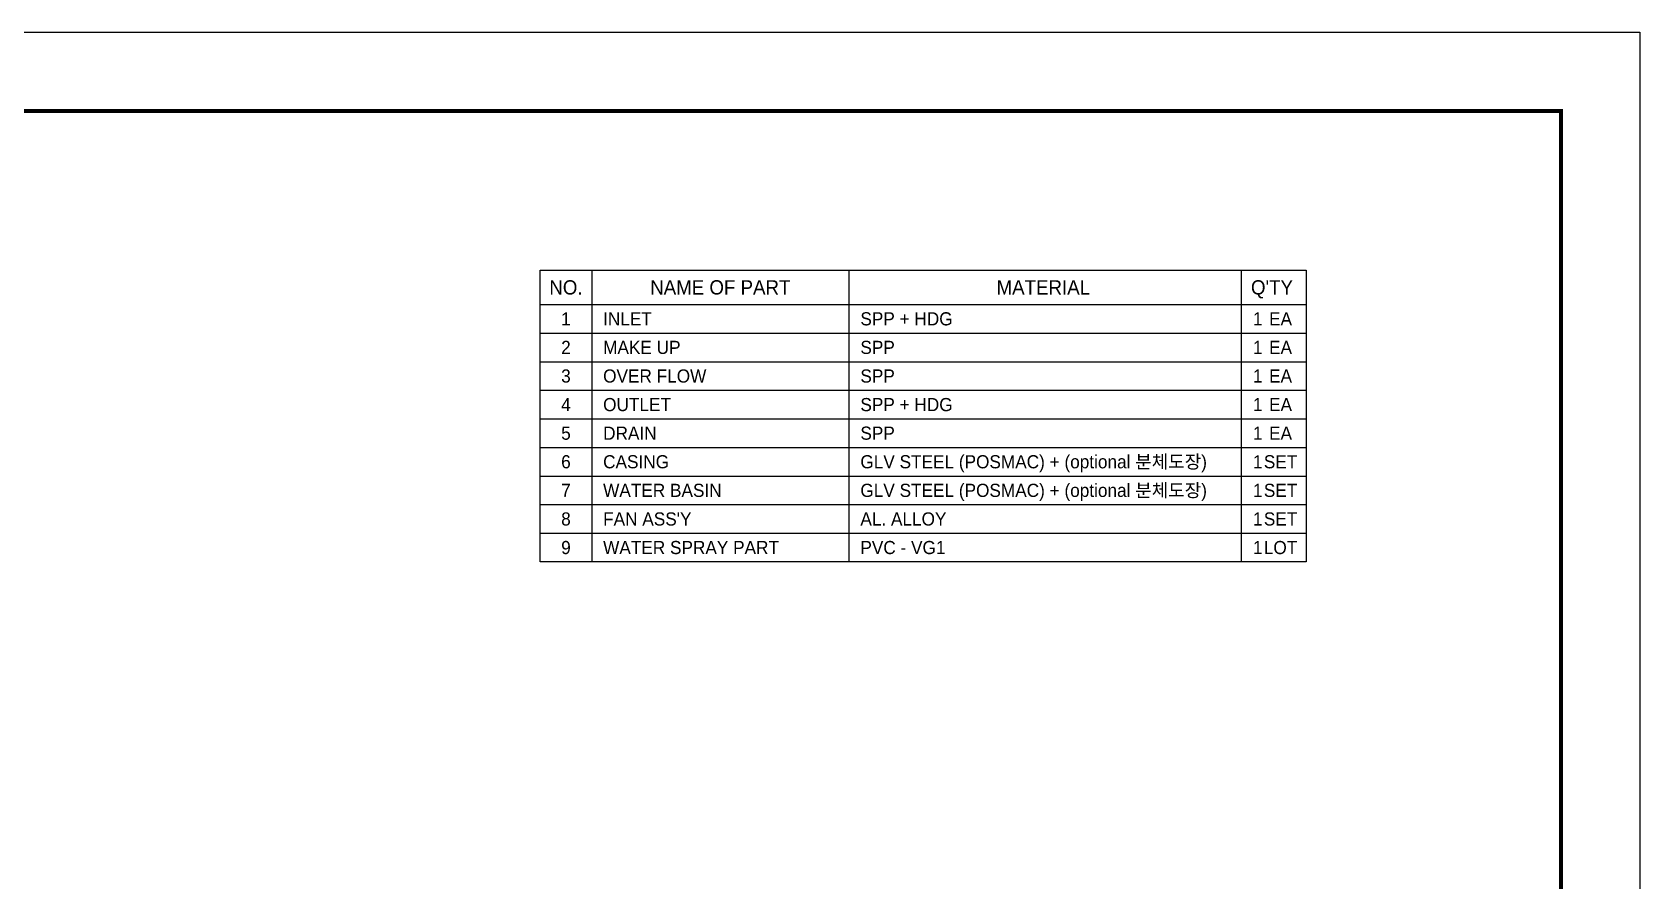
# Model space of a CAD drawing. Header units: millimetres. Extents: x 152976 to 191610, y -41590 to -20795.
# Drawn here: x 177345 to 191610, y -28324 to -20795 of the extents above; entities that cross this region are included whole.
import ezdxf
from ezdxf.enums import TextEntityAlignment as Align

# ---------------------------------------------------------------- set-up
doc = ezdxf.new("R2010")
doc.units = ezdxf.units.MM
doc.header["$LTSCALE"] = 30
doc.header["$MEASUREMENT"] = 0
doc.layers.get('DEFPOINTS').update_dxf_attribs({"color": 143, "linetype": 'CONTINUOUS'})
for name, color, linetype in [('냉각탑_box', 1, 'CONTINUOUS'), ('냉각탑_form', 1, 'CONTINUOUS'), ('냉각탑_text', 3, 'CONTINUOUS')]:
    doc.layers.add(name, color=color, linetype=linetype)
doc.styles.add('돋움', font='')
doc.styles.get('돋움').set_extended_font_data('Dotum')

# ---------------------------------------------------------------- blocks, each defined once
blk = doc.blocks.new('냉각탑form')
at = {"layer": 'DEFPOINTS'}
blk.add_lwpolyline([(0, 297.07), (420.1, 297.07), (420.1, 0), (0, 0)], close=True, dxfattribs=at)
at = {"layer": '냉각탑_form', "const_width": 0.5}
blk.add_lwpolyline([(10, 287.07), (10, 10), (410.1, 10), (410.1, 287.07)], close=True, dxfattribs=at)

msp = doc.modelspace()

# ---------------------------------------------------------------- linework, layer by layer
at = {"layer": '냉각탑_box'}
for p, q in [((182310.1, -22907), (182310.1, -25493.9)), ((184592.7, -22907), (184592.7, -25493.9)), ((188072, -22907), (188072, -25493.9)), ((181853.6, -23211.3), (188650.7, -23211.3)), ((181853.6, -23464.9), (188650.7, -23464.9)), ((181853.6, -23718.6), (188650.7, -23718.6)), ((181853.6, -23972.2), (188650.7, -23972.2)), ((181853.6, -24225.8), (188650.7, -24225.8)), ((181853.6, -24479.4), (188650.7, -24479.4)), ((181853.6, -24733), (188650.7, -24733)), ((181853.6, -24986.7), (188650.7, -24986.7)), ((181853.6, -25240.3), (188650.7, -25240.3))]:
    msp.add_line(p, q, dxfattribs=at)
msp.add_lwpolyline([(181853.6, -25493.9), (181853.6, -22907), (188650.7, -22907), (188650.7, -25493.9)], close=True, dxfattribs=at)

# ---------------------------------------------------------------- block references
at = {"layer": '냉각탑_form', "xscale": 70, "yscale": 70, "zscale": 70}
msp.add_blockref('냉각탑form', (162203.1, -41590.2), dxfattribs=at)

# ---------------------------------------------------------------- texts
at = {"layer": '냉각탑_text', "style": '돋움'}
for s, height, p in [('NO.', 126.81, (182081.8, -23059.1)), ('NAME OF PART', 126.812, (183451.4, -23059.1)), ('MATERIAL', 126.81, (186317.4, -23059.1)), ("Q'TY", 126.81, (188346.3, -23059.1)), ('1', 116.7, (182081.8, -23338.1)), ('1', 116.7, (188219.5, -23338.1)), ('EA', 116.67, (188422.4, -23338.1)), ('2', 116.7, (182081.8, -23591.7)), ('1', 116.7, (188219.5, -23591.7)), ('EA', 116.67, (188422.4, -23591.7)), ('3', 116.7, (182081.8, -23845.4)), ('1', 116.7, (188219.5, -23845.4)), ('EA', 116.67, (188422.4, -23845.4)), ('4', 116.7, (182081.8, -24099)), ('1', 116.7, (188219.5, -24099)), ('EA', 116.67, (188422.4, -24099)), ('5', 116.7, (182081.8, -24352.6)), ('1', 116.7, (188219.5, -24352.6)), ('EA', 116.67, (188422.4, -24352.6)), ('6', 116.7, (182081.8, -24606.2)), ('1', 116.7, (188219.5, -24606.2)), ('SET', 116.67, (188422.4, -24606.2)), ('7', 116.7, (182081.8, -24859.9)), ('1', 116.7, (188219.5, -24859.9)), ('SET', 116.67, (188422.4, -24859.9)), ('8', 116.7, (182081.8, -25113.5)), ('1', 116.7, (188219.5, -25113.5)), ('SET', 116.67, (188422.4, -25113.5)), ('9', 116.7, (182081.8, -25367.1)), ('1', 116.7, (188219.5, -25367.1)), ('LOT', 116.67, (188422.4, -25367.1))]:
    msp.add_text(s, height=height, dxfattribs=at).set_placement(p, align=Align.MIDDLE_CENTER)
for s, height, p in [('INLET ', 116.67, (182411.6, -23338.1)), ('SPP + HDG', 116.67, (184694.2, -23338.1)), ('MAKE UP', 116.67, (182411.6, -23591.7)), ('SPP', 116.67, (184694.2, -23591.7)), ('OVER FLOW', 116.67, (182411.6, -23845.4)), ('SPP', 116.67, (184694.2, -23845.4)), ('OUTLET ', 116.67, (182411.6, -24099)), ('SPP + HDG', 116.67, (184694.2, -24099)), ('DRAIN', 116.67, (182411.6, -24352.6)), ('SPP', 116.67, (184694.2, -24352.6)), ('GLV STEEL (POSMAC) + (optional 분체도장)', 116.667, (184694.2, -24606.2)), ('CASING', 116.67, (182411.6, -24606.2)), ('WATER BASIN', 116.667, (182411.6, -24859.9)), ('GLV STEEL (POSMAC) + (optional 분체도장)', 116.667, (184694.2, -24859.9)), ("FAN ASS'Y", 116.67, (182411.6, -25113.5)), ('AL. ALLOY', 116.67, (184694.2, -25113.5)), ('WATER SPRAY PART', 116.667, (182411.6, -25367.1)), ('PVC - VG1', 116.67, (184694.2, -25367.1))]:
    msp.add_text(s, height=height, dxfattribs=at).set_placement(p, align=Align.MIDDLE_LEFT)

doc.saveas('drawing.dxf')
